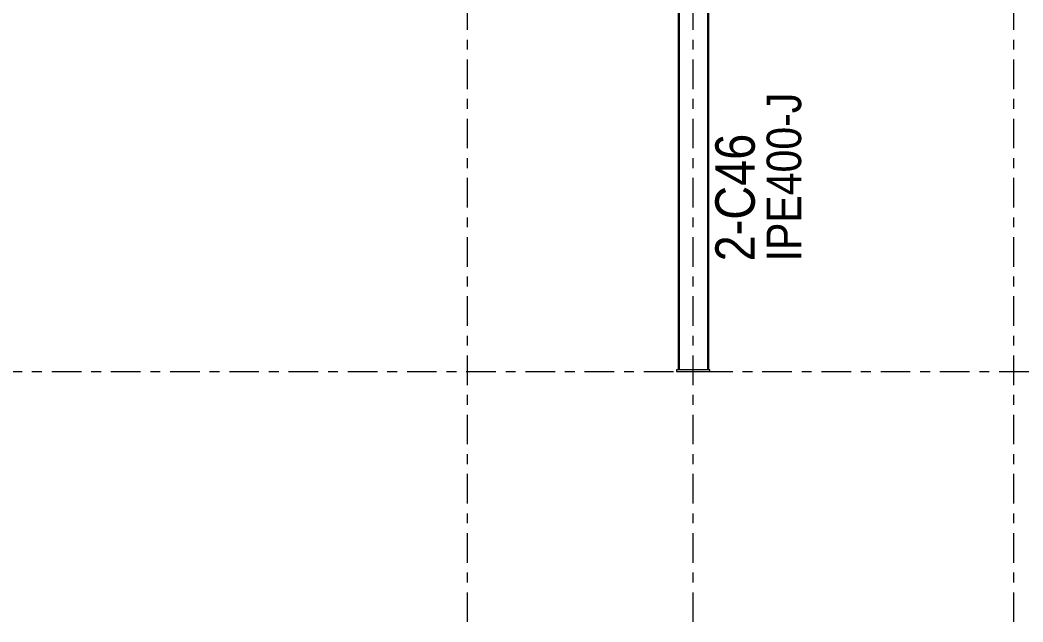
# Model space of a CAD drawing. Header units: millimetres. Extents: x -54 to 768, y -377 to 197.
# Drawn here: x 136.8 to 238.4, y -10 to 51 of the extents above; entities that cross this region are included whole.
import ezdxf

# ---------------------------------------------------------------- set-up
doc = ezdxf.new("R2010")
doc.units = ezdxf.units.MM
for name, pattern in [('XKITLINE00', [0]), ('XKITLINE02', [4, 2, -2]), ('XKITLINE03', [6, 3, -1, 1, -1])]:
    doc.linetypes.add(name, pattern=pattern)
for name, color, linetype, lineweight in [('Part', 2, 'Continuous', 0), ('PartMark', 7, 'Continuous', 0), ('S-grid', 1, 'Continuous', 0)]:
    doc.layers.add(name, color=color, linetype=linetype, lineweight=lineweight)
doc.styles.add('ARIAL', font='ARIAL.TTF')

# ---------------------------------------------------------------- blocks, each defined once
blk = doc.blocks.new('*A162')
at = {"layer": 'S-grid', "color": 1, "linetype": 'XKITLINE03', "lineweight": 0}
blk.add_line((-10, 15.38), (761.69, 15.38), dxfattribs=at)
blk = doc.blocks.new('*A165')
at = {"layer": 'S-grid', "color": 1, "linetype": 'XKITLINE03', "lineweight": 0}
blk.add_line((-10, 15.38), (761.88, 15.38), dxfattribs=at)
blk = doc.blocks.new('*A393')
at = {"layer": 'S-grid', "color": 1, "linetype": 'XKITLINE03', "lineweight": 0}
blk.add_line((205, -10), (205, 130.19), dxfattribs=at)
blk = doc.blocks.new('*A396')
at = {"layer": 'S-grid', "color": 1, "linetype": 'XKITLINE03', "lineweight": 0}
blk.add_line((237.5, -10), (237.5, 130.19), dxfattribs=at)
blk = doc.blocks.new('*A397')
at = {"layer": 'S-grid', "color": 1, "linetype": 'XKITLINE03', "lineweight": 0}
blk.add_line((182.12, -10), (182.12, 130.19), dxfattribs=at)
blk = doc.blocks.new('*A398')
at = {"layer": 'Part', "color": 2, "linetype": 'XKITLINE00', "lineweight": 0}
for p, q in [((203.46, 105.56), (206.54, 105.56)), ((203.56, 105.56), (203.56, 60.35)), ((206.44, 105.56), (206.44, 60.35)), ((203.46, 95.1), (203.46, 15.54)), ((206.54, 95.1), (206.54, 15.54)), ((203.56, 60.27), (203.56, 15.54)), ((206.44, 60.27), (206.44, 15.54))]:
    blk.add_line(p, q, dxfattribs=at)
at = {"layer": 'Part', "color": 7, "linetype": 'XKITLINE02', "lineweight": 0}
for p, q in [((203.46, 95.1), (203.46, 105.56)), ((206.54, 105.56), (206.54, 95.1)), ((203.56, 60.35), (203.56, 60.27)), ((206.44, 60.35), (206.44, 60.27)), ((206.54, 15.54), (203.46, 15.54))]:
    blk.add_line(p, q, dxfattribs=at)
blk = doc.blocks.new('*A443')
at = {"layer": 'Part', "color": 2, "linetype": 'XKITLINE00', "lineweight": 0}
for p, q in [((203.31, 15.54), (203.31, 15.38)), ((206.69, 15.54), (203.31, 15.54)), ((203.31, 15.38), (206.69, 15.38)), ((206.69, 15.38), (206.69, 15.54))]:
    blk.add_line(p, q, dxfattribs=at)
blk = doc.blocks.new('*A909')
at = {"layer": 'PartMark', "color": 7, "style": 'ARIAL', "width": 0.85}
blk.add_text('IPE400-J', height=3.5, rotation=90.0002, dxfattribs=at).set_placement((215.94, 26.54))
at = {"layer": 'PartMark', "color": 3, "style": 'ARIAL', "width": 0.85}
blk.add_text('2-C46', height=4, rotation=90.0002, dxfattribs=at).set_placement((211.24, 26.54))

msp = doc.modelspace()

# ---------------------------------------------------------------- block references
at = {"lineweight": 0}
for name in ['*A397', '*A393', '*A396', '*A398', '*A909', '*A162', '*A165', '*A443']:
    msp.add_blockref(name, (0, 0), dxfattribs=at)

doc.saveas('drawing.dxf')
